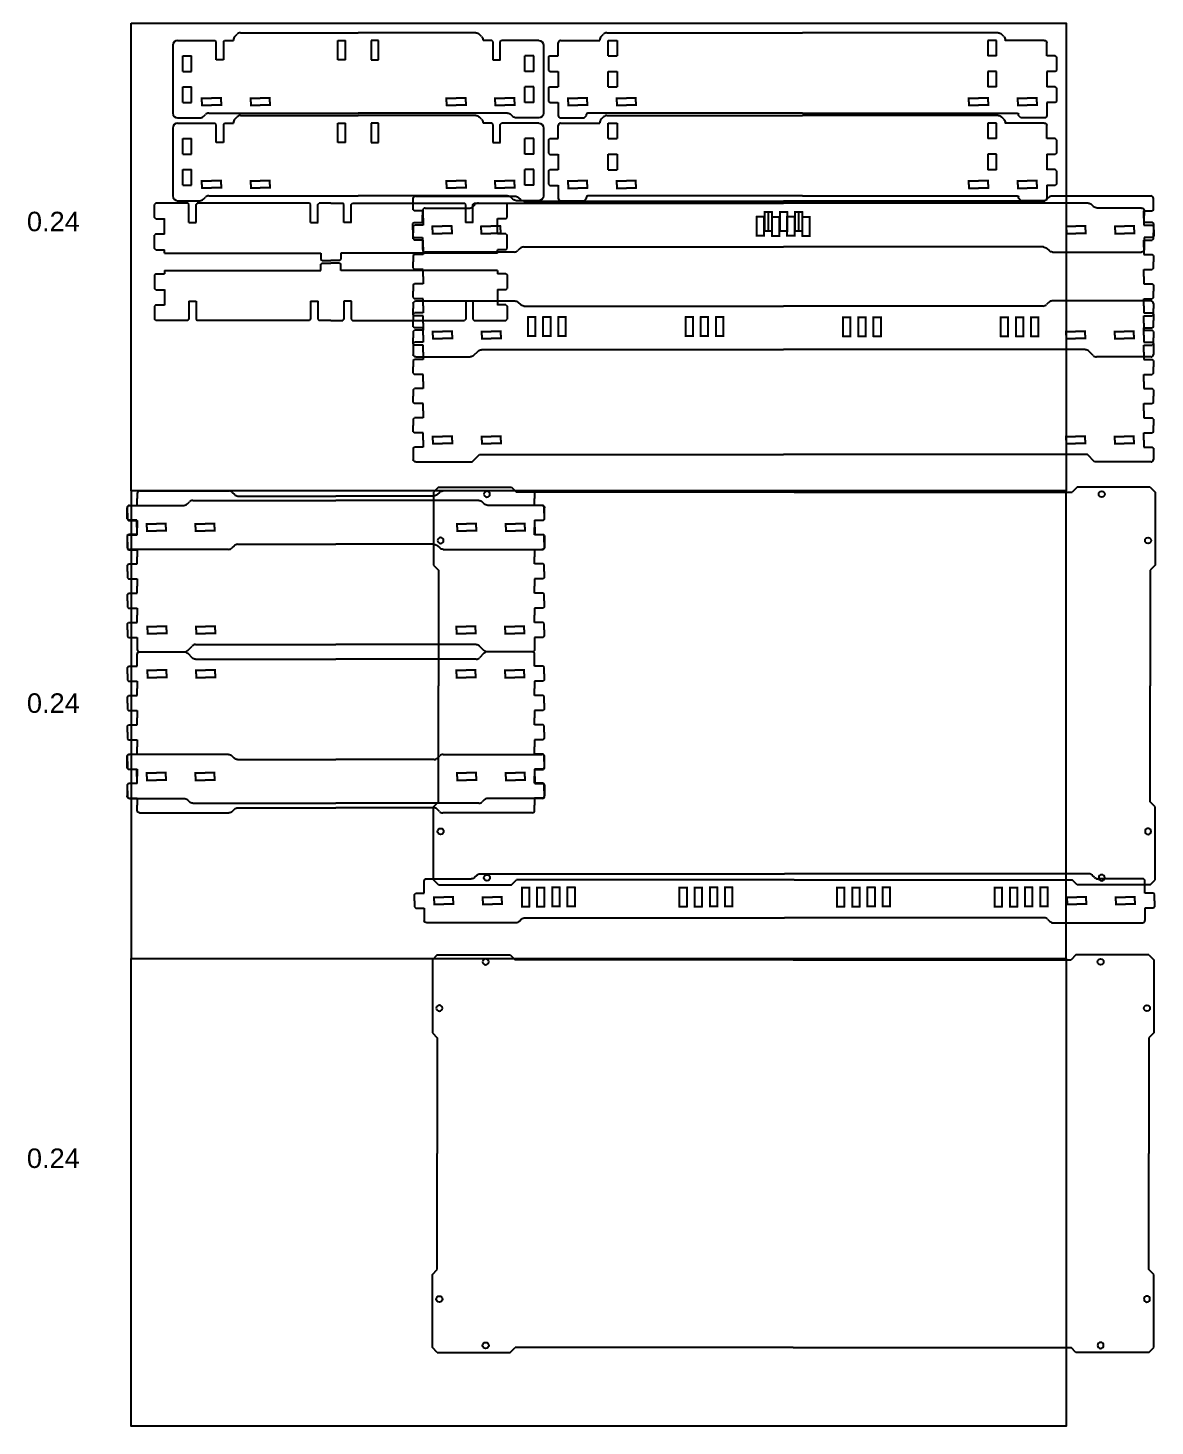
# Model space of a CAD drawing. Header units: inches. Extents: x -169 to 116, y -7 to 63.
# Drawn here: x 87.34 to 116.27, y -4.32 to 31.55 of the extents above; entities that cross this region are included whole.
import ezdxf

# ---------------------------------------------------------------- set-up
doc = ezdxf.new("R2010")
doc.units = ezdxf.units.IN
doc.header["$MEASUREMENT"] = 0
doc.layers.get('Defpoints').update_dxf_attribs({"color": 30})
doc.layers.add('CUT', color=1, linetype='Continuous')
doc.styles.get("Standard").update_dxf_attribs({"font": 'arial.ttf'})

# ---------------------------------------------------------------- blocks, each defined once
blk = doc.blocks.new('DiceDivider_Half')
for p, q in [((-4.494, -0.201), (-4.525, -0.232)), ((-4.525, -0.573), (-4.525, -0.232)), ((-3.676, -0.201), (-4.494, -0.201)), ((-3.645, -0.232), (-3.676, -0.201)), ((-3.645, -0.701), (-3.645, -0.232)), ((-3.46, -0.232), (-3.429, -0.201)), ((-3.46, -0.701), (-3.46, -0.232)), ((-0.551, -0.201), (-3.429, -0.201)), ((-0.52, -0.232), (-0.551, -0.201)), ((-0.52, -0.701), (-0.52, -0.232)), ((-0.335, -0.232), (-0.304, -0.201)), ((-0.335, -0.701), (-0.335, -0.232)), ((0, -0.201), (-0.304, -0.201)), ((-4.494, -0.604), (-4.525, -0.573)), ((-4.494, -0.604), (-4.275, -0.604)), ((-4.275, -0.997), (-4.275, -0.599)), ((-3.65, -0.701), (-3.455, -0.701)), ((-0.525, -0.701), (-0.33, -0.701)), ((-4.494, -0.992), (-4.525, -1.023)), ((-4.525, -1.369), (-4.525, -1.023)), ((-4.494, -0.992), (-4.275, -0.992)), ((-4.494, -1.4), (-4.525, -1.369)), ((-4.494, -1.4), (-4.275, -1.4)), ((-4.275, -1.481), (-4.275, -1.395)), ((-4.275, -1.481), (-0.255, -1.481)), ((-0.255, -1.481), (-0.255, -1.645)), ((-0.224, -1.676), (-0.255, -1.645)), ((-0.224, -1.676), (0, -1.676))]:
    blk.add_line(p, q)
blk = doc.blocks.new('DiceDivider_Full')
at = {"color": 30, "true_color": 0xf8991e}
blk.add_blockref('DiceDivider_Half', (0, 0.201), dxfattribs=at)
at = {"color": 30, "true_color": 0xf8991e, "xscale": -1}
blk.add_blockref('DiceDivider_Half', (0, 0.201), dxfattribs=at)
blk = doc.blocks.new('BraceHole_Quarter')
at = {"color": 0}
for p, q in [((-0.260625, 0.0925), (0, 0.0925)), ((-0.245, 0), (-0.245, 0.108125))]:
    blk.add_line(p, q, dxfattribs=at)
blk = doc.blocks.new('BraceHole')
at = {"color": 0}
blk.add_blockref('BraceHole_Quarter', (0, 0), dxfattribs=at)
at = {"color": 0, "xscale": -1, "rotation": 180}
blk.add_blockref('BraceHole_Quarter', (0, 0), dxfattribs=at)
at = {"color": 0, "xscale": -1}
blk.add_blockref('BraceHole_Quarter', (0, 0), dxfattribs=at)
at = {"color": 0, "rotation": 180}
blk.add_blockref('BraceHole_Quarter', (0, 0), dxfattribs=at)
blk = doc.blocks.new('BraceHoles')
at = {"color": 0}
for p in [(0.5, 0), (1.75, 0)]:
    blk.add_blockref('BraceHole', p, dxfattribs=at)
blk = doc.blocks.new('InteriorBox_Side')
for p, q in [((-3.021, 2.185), (0, 2.185)), ((-4.76, 1.865), (-4.76, 0.125)), ((-4.635, 1.99), (-3.676, 1.99)), ((-3.645, 1.959), (-3.676, 1.99)), ((-3.645, 1.49), (-3.645, 1.959)), ((-3.46, 1.959), (-3.429, 1.99)), ((-3.46, 1.959), (-3.46, 1.49)), ((-3.429, 1.99), (-3.205, 1.99)), ((-3.205, 2.001), (-3.205, 1.99)), ((-3.168, 2.089), (-3.109, 2.148)), ((-0.525, 1.99), (-0.33, 1.99)), ((-0.52, 1.49), (-0.52, 1.99)), ((-0.335, 1.99), (-0.335, 1.49)), ((-4.505, 1.194), (-4.505, 1.592)), ((-4.505, 1.592), (-4.275, 1.592)), ((-4.275, 1.194), (-4.275, 1.592)), ((-3.455, 1.49), (-3.65, 1.49)), ((-0.33, 1.49), (-0.525, 1.49)), ((-4.505, 1.194), (-4.275, 1.194)), ((-4.505, 0.398), (-4.505, 0.796)), ((-4.505, 0.796), (-4.275, 0.796)), ((-4.275, 0.398), (-4.275, 0.796)), ((-4.505, 0.398), (-4.275, 0.398)), ((-4.635, 0), (-4.062, 0)), ((-3.973, 0.037), (-3.922, 0.088)), ((-3.833, 0.125), (0, 0.125))]:
    blk.add_line(p, q)
for centre, start, end in [((-3.021, 2.06), 90, 135), ((-4.635, 1.865), 90, 180), ((-3.08, 2.001), 135, 180), ((-4.635, 0.125), 180, 270), ((-4.062, 0.125), 270, 315), ((-3.833, 0), 90, 135)]:
    blk.add_arc(centre, 0.125, start, end)
blk.add_blockref('BraceHoles', (-4.265, 0.418))
blk = doc.blocks.new('InnerTray_Side')
blk.add_blockref('InteriorBox_Side', (0, -0.125))
at = {"xscale": -1}
blk.add_blockref('InteriorBox_Side', (0, -0.125), dxfattribs=at)
blk = doc.blocks.new('InternalBox_Back')
for p, q in [((-5.205, -0.01), (-5.205, 0.001)), ((-5.168, 0.089), (-5.109, 0.148)), ((-5.021, 0.185), (0, 0.185)), ((-6.27, -0.408), (-6.27, -0.072)), ((-6.208, -0.01), (-5.205, -0.01)), ((-4.985, -0.01), (-4.755, -0.01)), ((-4.985, -0.408), (-4.985, -0.01)), ((-4.755, -0.01), (-4.755, -0.408)), ((-6.52, -0.434), (-6.489, -0.403)), ((-6.52, -0.434), (-6.52, -0.78)), ((-6.489, -0.403), (-6.27, -0.403)), ((-4.985, -0.408), (-4.755, -0.408)), ((-6.52, -0.78), (-6.489, -0.811)), ((-6.489, -0.811), (-6.27, -0.811)), ((-6.27, -0.806), (-6.27, -1.204)), ((-4.985, -1.204), (-4.985, -0.806)), ((-4.985, -0.806), (-4.755, -0.806)), ((-4.755, -0.806), (-4.755, -1.204)), ((-6.52, -1.23), (-6.489, -1.199)), ((-6.52, -1.23), (-6.52, -1.576)), ((-6.489, -1.199), (-6.27, -1.199)), ((-4.985, -1.204), (-4.755, -1.204)), ((-6.52, -1.576), (-6.489, -1.607)), ((-6.489, -1.607), (-6.27, -1.607)), ((-6.27, -1.602), (-6.27, -1.938)), ((-6.208, -2), (-5.605, -2)), ((-5.605, -2), (-5.543, -1.938)), ((-5.543, -1.938), (-5.543, -1.906)), ((0, -1.875), (-5.512, -1.875))]:
    blk.add_line(p, q)
for centre, radius, start, end in [((-5.08, 0.001), 0.125, 135, 180), ((-5.021, 0.06), 0.125, 90, 135), ((-6.208, -0.072), 0.0625, 90, 180), ((-6.208, -1.938), 0.0625, 180, 270), ((-5.512, -1.906), 0.0312, 90, 180)]:
    blk.add_arc(centre, radius, start, end)
blk.add_blockref('BraceHoles', (-6.27, -1.582))
blk = doc.blocks.new('InnerTray_Back')
blk.add_blockref('InternalBox_Back', (0.4875, 0.1875))
at = {"xscale": -1}
blk.add_blockref('InternalBox_Back', (0.4875, 0.1875), dxfattribs=at)
blk = doc.blocks.new('Dovetail_Half')
for p, q in [((-0.25, 0.21375), (-0.25, 0.375)), ((-0.25, 0.21375), (-0.21875, 0.1825)), ((0, 0.1825), (-0.21875, 0.1825)), ((0, 0), (0, 0.1825))]:
    blk.add_line(p, q)
blk = doc.blocks.new('Bottom_Front_Half')
for p, q in [((6.664, 4), (0, 4)), ((6.809, 4.093), (6.752, 4.037)), ((9.438, 4.13), (6.897, 4.13)), ((9.5, 3.938), (9.5, 4.068)), ((7.751, 0.188), (0, 0.188)), ((7.953, 0.037), (7.839, 0.151)), ((9.438, 0), (8.042, 0)), ((9.5, 0.188), (9.5, 0.062))]:
    blk.add_line(p, q)
for centre, radius, start, end in [((6.664, 4.125), 0.125, 270, 315), ((6.897, 4.005), 0.125, 90, 135), ((9.438, 4.068), 0.0625, 0, 90), ((7.751, 0.062), 0.125, 45, 90), ((8.042, 0.125), 0.125, 225, 270), ((9.438, 0.062), 0.0625, 270, 0)]:
    blk.add_arc(centre, radius, start, end)
at = {"layer": 'CUT', "color": 30, "true_color": 0xf8991e}
blk.add_line((0.39, 3.714), (0.39, 3.224), dxfattribs=at)
at = {"xscale": -1}
for name, p in [('Dovetail_Half', (9.25, 3.563)), ('Dovetail_Half', (9.25, 2.813)), ('Dovetail_Half', (9.25, 2.063)), ('Dovetail_Half', (9.25, 1.313)), ('Dovetail_Half', (9.25, 0.563)), ('BraceHoles', (9.25, 0.563))]:
    blk.add_blockref(name, p, dxfattribs=at)
at = {"rotation": 180}
for p in [(9.25, 3.563), (9.25, 2.813), (9.25, 2.063), (9.25, 1.313), (9.25, 0.563)]:
    blk.add_blockref('Dovetail_Half', p, dxfattribs=at)
blk = doc.blocks.new('HingeHole')
for p, q in [((0.110625, 0.495), (-0.110625, 0.495)), ((-0.095, 0.510625), (-0.095, -0.010625)), ((0.095, 0.510625), (0.095, -0.010625)), ((0.110625, 0.005), (-0.110625, 0.005))]:
    blk.add_line(p, q)
blk = doc.blocks.new('Bottom_Front_Full')
at = {"xscale": -1}
blk.add_blockref('Bottom_Front_Half', (0, 0), dxfattribs=at)
for name, p in [('Bottom_Front_Half', (0, 0)), ('HingeHole', (-0.39, 3.21875)), ('HingeHole', (0, 3.21875)), ('HingeHole', (0.39, 3.21875))]:
    blk.add_blockref(name, p)
blk = doc.blocks.new('Dovetail_Out_Half')
for p, q in [((0.24, 0.1925), (0.24, 0.375)), ((-0.01, 0.16125), (0.02125, 0.1925)), ((-0.01, 0), (-0.01, 0.16125)), ((0.02125, 0.1925), (0.24, 0.1925))]:
    blk.add_line(p, q)
blk = doc.blocks.new('Lid_Front_Half')
for p, q in [((-7.823, 0), (0, 0)), ((-9.26, -0.188), (-9.26, -0.313)), ((-9.197, -0.125), (-8.052, -0.125)), ((-7.963, -0.088), (-7.912, -0.037)), ((-9.26, -1.062), (-9.26, -1.193)), ((-6.907, -1.255), (-9.197, -1.255)), ((-6.762, -1.162), (-6.819, -1.218)), ((-6.674, -1.125), (0, -1.125))]:
    blk.add_line(p, q)
for centre, radius, start, end in [((-9.197, -0.188), 0.0625, 90, 180), ((-8.052, 0), 0.125, 270, 315), ((-7.823, -0.125), 0.125, 90, 135), ((-9.197, -1.193), 0.0625, 180, 270), ((-6.907, -1.13), 0.125, 270, 315), ((-6.674, -1.25), 0.125, 90, 135)]:
    blk.add_arc(centre, radius, start, end)
blk.add_blockref('Dovetail_Out_Half', (-9.5, -0.687))
at = {"xscale": -1, "rotation": 180}
for name, p in [('HingeHole', (-0.585, -0.344)), ('Dovetail_Out_Half', (-9.5, -0.687)), ('BraceHoles', (-9.26, -0.687))]:
    blk.add_blockref(name, p, dxfattribs=at)
at = {"rotation": 180}
blk.add_blockref('HingeHole', (-0.195, -0.344), dxfattribs=at)
blk = doc.blocks.new('Lid_Top_Front')
blk.add_blockref('Lid_Front_Half', (0, 1.25))
at = {"xscale": -1}
blk.add_blockref('Lid_Front_Half', (0, 1.25), dxfattribs=at)
blk = doc.blocks.new('Bottom_Back_Half')
for p, q in [((6.809, 5.468), (6.752, 5.412)), ((9.438, 5.505), (6.897, 5.505)), ((9.5, 5.442), (9.5, 5.312)), ((6.664, 5.375), (0, 5.375)), ((7.803, 1.562), (0, 1.562)), ((7.99, 1.375), (7.803, 1.562)), ((9.5, 1.562), (9.5, 1.437)), ((9.438, 1.375), (7.99, 1.375))]:
    blk.add_line(p, q)
for centre, radius, start, end in [((6.664, 5.5), 0.125, 270, 315), ((6.897, 5.38), 0.125, 90, 135), ((9.438, 5.442), 0.0625, 0, 90), ((9.438, 1.437), 0.0625, 270, 0)]:
    blk.add_arc(centre, radius, start, end)
at = {"rotation": 180}
for name, p in [('HingeHole', (1.632, 5.094)), ('HingeHole', (2.022, 5.094)), ('HingeHole', (2.412, 5.094)), ('HingeHole', (5.677, 5.094)), ('HingeHole', (6.068, 5.094)), ('HingeHole', (6.457, 5.094)), ('Dovetail_Half', (9.25, 4.937)), ('Dovetail_Half', (9.25, 4.187)), ('Dovetail_Half', (9.25, 3.437)), ('Dovetail_Half', (9.25, 2.687)), ('Dovetail_Half', (9.25, 1.937))]:
    blk.add_blockref(name, p, dxfattribs=at)
at = {"xscale": -1}
for name, p in [('Dovetail_Half', (9.25, 4.937)), ('Dovetail_Half', (9.25, 4.187)), ('Dovetail_Half', (9.25, 3.437)), ('Dovetail_Half', (9.25, 2.687)), ('Dovetail_Half', (9.25, 1.937)), ('BraceHoles', (9.25, 1.937))]:
    blk.add_blockref(name, p, dxfattribs=at)
blk = doc.blocks.new('Bottom_Back_Full')
at = {"xscale": -1}
blk.add_blockref('Bottom_Back_Half', (0, -1.375), dxfattribs=at)
blk.add_blockref('Bottom_Back_Half', (0, -1.375))
blk = doc.blocks.new('Lid_Top_Back_Half')
for p, q in [((-6.897, 0.005), (-9.188, 0.005)), ((-9.25, -0.188), (-9.25, -0.057)), ((-6.752, -0.088), (-6.809, -0.032)), ((-6.664, -0.125), (0, -0.125)), ((-9.25, -0.937), (-9.25, -1.062)), ((-9.188, -1.125), (-8.042, -1.125)), ((-7.953, -1.162), (-7.902, -1.213)), ((-7.813, -1.25), (0, -1.25))]:
    blk.add_line(p, q)
for centre, radius, start, end in [((-9.188, -0.057), 0.0625, 90, 180), ((-6.897, -0.12), 0.125, 45, 90), ((-6.664, 0), 0.125, 225, 270), ((-9.188, -1.062), 0.0625, 180, 270), ((-8.042, -1.25), 0.125, 45, 90), ((-7.813, -1.125), 0.125, 225, 270)]:
    blk.add_arc(centre, radius, start, end)
blk.add_blockref('Dovetail_Out_Half', (-9.49, -0.562))
at = {"xscale": -1, "rotation": 180}
for name, p in [('Dovetail_Out_Half', (-9.49, -0.562)), ('BraceHoles', (-9.25, -0.562)), ('HingeHole', (-5.873, -0.406)), ('HingeHole', (-5.483, -0.406)), ('HingeHole', (-1.828, -0.406)), ('HingeHole', (-1.438, -0.406))]:
    blk.add_blockref(name, p, dxfattribs=at)
at = {"rotation": 180}
for p in [(-6.653, -0.406), (-6.263, -0.406), (-2.608, -0.406), (-2.218, -0.406)]:
    blk.add_blockref('HingeHole', p, dxfattribs=at)
blk = doc.blocks.new('Lid_Top_Back')
blk.add_blockref('Lid_Top_Back_Half', (0, 0))
at = {"xscale": -1}
blk.add_blockref('Lid_Top_Back_Half', (0, 0), dxfattribs=at)
blk = doc.blocks.new('Lid_Face_Quarter')
for p, q in [((7.26, 5.1), (7.135, 4.975)), ((9.135, 5.1), (7.26, 5.1)), ((9.135, 5.1), (9.26, 4.975)), ((0, 4.975), (7.135, 4.975)), ((9.26, 4.975), (9.26, 3.1)), ((9.26, 3.1), (9.135, 2.975))]:
    blk.add_line(p, q)
blk.add_lwpolyline([(9.135, 2.975), (9.135, 0)])
for centre in [(7.893, 4.922), (9.082, 3.733)]:
    blk.add_circle(centre, 0.0781)
blk = doc.blocks.new('Lid_Face_Full')
at = {"xscale": -1}
blk.add_blockref('Lid_Face_Quarter', (0, 0), dxfattribs=at)
blk.add_blockref('Lid_Face_Quarter', (0, 0))
at = {"rotation": 180}
blk.add_blockref('Lid_Face_Quarter', (0, 0), dxfattribs=at)
at = {"xscale": -1, "rotation": 180}
blk.add_blockref('Lid_Face_Quarter', (0, 0), dxfattribs=at)
blk = doc.blocks.new('Bottom_Side_Half')
for p, q in [((-5.1, 4.067), (-5.1, 3.937)), ((-5.038, 4.13), (-2.747, 4.13)), ((-2.659, 4.093), (-2.602, 4.037)), ((-2.514, 4), (0, 4)), ((-5.1, 0.188), (-5.1, 0.063)), ((-5.038, 0), (-3.892, 0)), ((-3.803, 0.037), (-3.689, 0.151)), ((-3.601, 0.188), (0, 0.188))]:
    blk.add_line(p, q)
for centre, radius, start, end in [((-5.038, 4.067), 0.0625, 90, 180), ((-2.747, 4.005), 0.125, 45, 90), ((-2.514, 4.125), 0.125, 225, 270), ((-5.038, 0.063), 0.0625, 180, 270), ((-3.892, 0.125), 0.125, 270, 315), ((-3.601, 0.063), 0.125, 90, 135)]:
    blk.add_arc(centre, radius, start, end)
for name, p in [('Dovetail_Out_Half', (-5.34, 3.562)), ('Dovetail_Out_Half', (-5.34, 2.813)), ('Dovetail_Out_Half', (-5.34, 2.063)), ('Dovetail_Out_Half', (-5.34, 1.313)), ('Dovetail_Out_Half', (-5.34, 0.563)), ('BraceHoles', (-5.092, 0.563))]:
    blk.add_blockref(name, p)
at = {"xscale": -1, "rotation": 180}
for p in [(-5.34, 3.562), (-5.34, 2.813), (-5.34, 2.063), (-5.34, 1.313), (-5.34, 0.563)]:
    blk.add_blockref('Dovetail_Out_Half', p, dxfattribs=at)
blk = doc.blocks.new('Bottom_Side_Full')
at = {"color": 1}
blk.add_blockref('Bottom_Side_Half', (0, 0), dxfattribs=at)
at = {"color": 1, "xscale": -1}
blk.add_blockref('Bottom_Side_Half', (0, 0), dxfattribs=at)
blk = doc.blocks.new('Lid_Side_Half')
for p, q in [((-0.005, 2.755), (-0.005, 5.295)), ((0.188, 5.358), (0.058, 5.358)), ((0.937, 5.358), (1.062, 5.358)), ((1.125, 5.295), (1.125, 3.9)), ((1.162, 3.811), (1.213, 3.759)), ((1.25, 3.671), (1.25, 0)), ((0.088, 2.61), (0.032, 2.667)), ((0.125, 2.522), (0.125, 0))]:
    blk.add_line(p, q)
for centre, radius, start, end in [((0.058, 5.295), 0.0625, 90, 180), ((1.062, 5.295), 0.0625, 0, 90), ((1.25, 3.9), 0.125, 180, 225), ((1.125, 3.671), 0.125, 0, 45), ((0.12, 2.755), 0.125, 180, 225), ((0, 2.522), 0.125, 0, 45)]:
    blk.add_arc(centre, radius, start, end)
at = {"xscale": -1, "rotation": 90}
for name in ['Dovetail_Half', 'BraceHoles']:
    blk.add_blockref(name, (0.562, 5.108), dxfattribs=at)
at = {"rotation": 270}
blk.add_blockref('Dovetail_Half', (0.562, 5.108), dxfattribs=at)
blk = doc.blocks.new('Lid_Side')
blk.add_blockref('Lid_Side_Half', (0, 0))
at = {"xscale": -1, "rotation": 180}
blk.add_blockref('Lid_Side_Half', (0, 0), dxfattribs=at)

msp = doc.modelspace()

# ---------------------------------------------------------------- linework, layer by layer
at = {"layer": 'CUT', "color": 30, "true_color": 0xf8991e}
for points in [[(89.991, 31.677), (113.991, 31.677), (113.991, 19.677), (89.991, 19.677)], [(89.991, 7.677), (113.991, 7.677), (113.991, 19.677), (89.991, 19.677)], [(89.991, 7.677), (113.991, 7.677), (113.991, -4.323), (89.991, -4.323)]]:
    msp.add_lwpolyline(points, close=True, dxfattribs=at)

# ---------------------------------------------------------------- block references
at = {"layer": 'CUT'}
for name, p in [('InnerTray_Side', (95.816, 29.367)), ('InnerTray_Back', (106.733, 31.055)), ('InnerTray_Side', (95.816, 27.245)), ('InnerTray_Back', (106.733, 28.932)), ('Lid_Top_Front', (106.731, 25.807)), ('Bottom_Front_Full', (106.731, 23.11)), ('Bottom_Back_Full', (106.731, 20.417)), ('Lid_Face_Full', (107.012, 14.667)), ('Bottom_Side_Full', (95.242, 15.542)), ('Lid_Face_Full', (106.981, 2.667))]:
    msp.add_blockref(name, p, dxfattribs=at)
at = {"layer": 'CUT', "color": 30, "true_color": 0xf8991e}
msp.add_blockref('DiceDivider_Full', (95.115, 27.057), dxfattribs=at)
at = {"layer": 'CUT', "color": 30, "true_color": 0xf8991e, "xscale": -1, "rotation": 180}
msp.add_blockref('DiceDivider_Full', (95.115, 24.045), dxfattribs=at)
at = {"layer": 'CUT', "xscale": -1}
for name, p, rotation in [('Lid_Side', (95.242, 18.177), 270), ('Bottom_Side_Full', (95.242, 15.542), 180)]:
    msp.add_blockref(name, p, dxfattribs=dict(at, rotation=rotation))
at = {"layer": 'CUT'}
for name, p, rotation in [('Lid_Side', (95.242, 12.907), 270), ('Lid_Top_Back', (106.762, 8.595), 180)]:
    msp.add_blockref(name, p, dxfattribs=dict(at, rotation=rotation))

# ---------------------------------------------------------------- texts
at = {"layer": 'Defpoints', "char_height": 0.5, "attachment_point": 1}
for insert in [(87.311, 26.836), (87.311, 14.478), (87.311, 2.799)]:
    msp.add_mtext_dynamic_manual_height_columns('0.24', width=2.67967, gutter_width=1, heights=[0], dxfattribs=dict(at, insert=insert))

doc.saveas('drawing.dxf')
